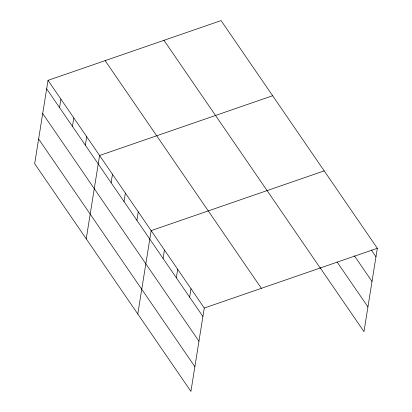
<?xml version="1.0" encoding="UTF-8"?>
<svg xmlns="http://www.w3.org/2000/svg" width="412" height="412" viewBox="0 0 412 412"><rect width="100%" height="100%" fill="white"/><g stroke="black" fill="none" stroke-linecap="round" stroke-linejoin="round"><path stroke-width="0.62" d="M48.024 80.355L34.67 163.713L190.916 391.4L204.27 308.042L48.024 80.355L221.084 20.6L377.33 248.287L363.976 331.645L320.186 267.831M59.56 107.609L60.914 99.138M72.445 126.391L73.805 117.925M85.335 145.178L86.695 136.707M86.232 238.852L99.586 155.494L272.646 95.739M111.116 182.748L112.476 174.276M124.007 201.53L125.366 193.058M136.897 220.312L138.257 211.845M137.793 313.985L151.147 230.627L324.203 170.872M163.07 258.453L164.424 249.981M176.351 277.806L177.706 269.335M189.628 297.16L190.988 288.688M204.27 308.042L377.33 248.287M371.305 249.955L375.971 256.758M354.423 255.842L372.015 281.468M337.067 261.95L367.937 306.93M163.976 40.319L320.217 268.006M105.132 60.636L261.378 288.323M46.669 88.822L202.91 316.514M42.709 113.537L198.955 341.224M38.63 138.998L194.876 366.685"/></g></svg>
